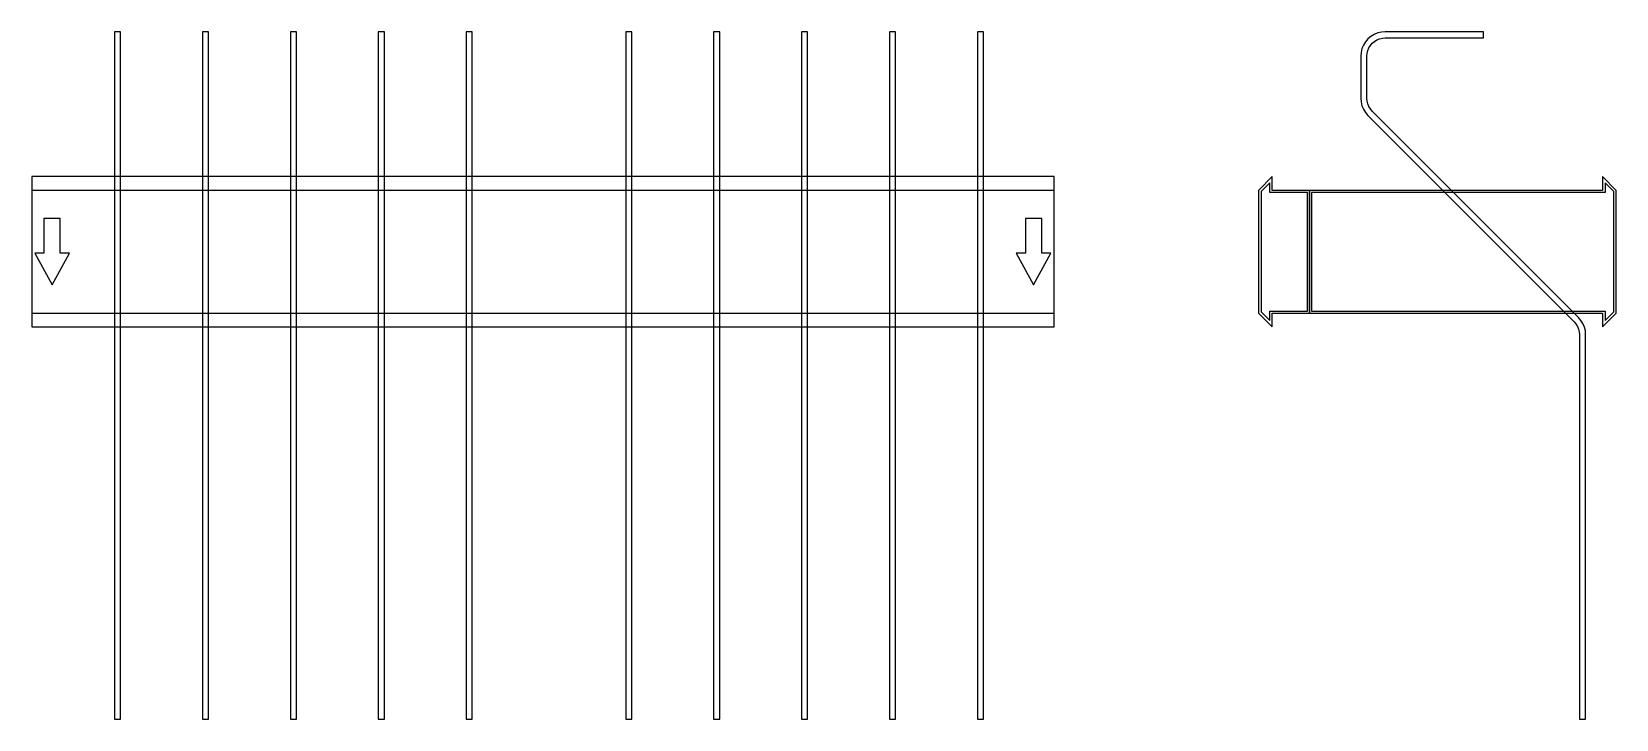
# Model space of a CAD drawing. Extents: x 0 to 1550, y -457 to 215.
import ezdxf

# ---------------------------------------------------------------- set-up
doc = ezdxf.new("R2010")
doc.units = 0
doc.layers.add('Halfen', color=7, linetype='CONTINUOUS')

msp = doc.modelspace()

# ---------------------------------------------------------------- linework, layer by layer
at = {"layer": 'Halfen', "color": 7}
for points in [[(87, -457.177), (87, 215.147), (81, 215.147), (81, -457.177)], [(173, -457.177), (173, 215.147), (167, 215.147), (167, -457.177)], [(259, -457.177), (259, 215.147), (253, 215.147), (253, -457.177)], [(345, -457.177), (345, 215.147), (339, 215.147), (339, -457.177)], [(431, -457.177), (431, 215.147), (425, 215.147), (425, -457.177)], [(587, -457.177), (587, 215.147), (581, 215.147), (581, -457.177)], [(673, -457.177), (673, 215.147), (667, 215.147), (667, -457.177)], [(759, -457.177), (759, 215.147), (753, 215.147), (753, -457.177)], [(845, -457.177), (845, 215.147), (839, 215.147), (839, -457.177)], [(931, -457.177), (931, 215.147), (925, 215.147), (925, -457.177)], [(1520, -457.177), (1520, -81.213), (1519.705, -77.459), (1518.825, -73.797), (1517.384, -70.317), (1515.416, -67.106), (1512.971, -64.243), (1311.272, 137.456), (1309.438, 139.604), (1307.962, 142.012), (1306.881, 144.621), (1306.222, 147.368), (1306, 150.184), (1306, 191.147), (1306.222, 193.963), (1306.881, 196.71), (1307.962, 199.319), (1309.438, 201.728), (1311.272, 203.875), (1313.42, 205.71), (1315.828, 207.186), (1318.438, 208.266), (1321.184, 208.926), (1324, 209.147), (1420, 209.147), (1420, 215.147), (1324, 215.147), (1320.246, 214.852), (1316.584, 213.973), (1313.104, 212.532), (1309.893, 210.564), (1307.029, 208.118), (1304.584, 205.254), (1302.616, 202.043), (1301.175, 198.564), (1300.295, 194.902), (1300, 191.147), (1300, 150.184), (1300.295, 146.429), (1301.175, 142.767), (1302.616, 139.288), (1304.584, 136.077), (1307.029, 133.213), (1508.728, -68.485), (1510.562, -70.633), (1512.038, -73.041), (1513.119, -75.651), (1513.778, -78.397), (1514, -81.213), (1514, -457.177)], [(0, -73.5), (1000, -73.5), (1000, 73.5), (0, 73.5)], [(1250, -60), (1250, 60), (1213.5, 60), (1213.5, 73.5), (1200, 60), (1200, -60), (1213.5, -73.5), (1213.5, -60)], [(1248, -58), (1248, 58), (1211, 58), (1211, 67.25), (1202.5, 58.75), (1202.5, -58.75), (1211, -67.25), (1211, -58)], [(1550, -60), (1550, 60), (1536.5, 73.5), (1536.5, 60), (1250, 60), (1250, -60), (1536.5, -60), (1536.5, -73.5)], [(1547.5, -58.75), (1547.5, 58.75), (1539, 67.25), (1539, 58), (1252, 58), (1252, -58), (1539, -58), (1539, -67.25)], [(0, -60), (1000, -60), (1000, 60), (0, 60)], [(20, -32.5), (37, -1.5), (28, -1.5), (28, 32.5), (12, 32.5), (12, -1.5), (3, -1.5)], [(980, -32.5), (997, -1.5), (988, -1.5), (988, 32.5), (972, 32.5), (972, -1.5), (963, -1.5)]]:
    msp.add_lwpolyline(points, close=True, dxfattribs=at)

doc.saveas('drawing.dxf')
